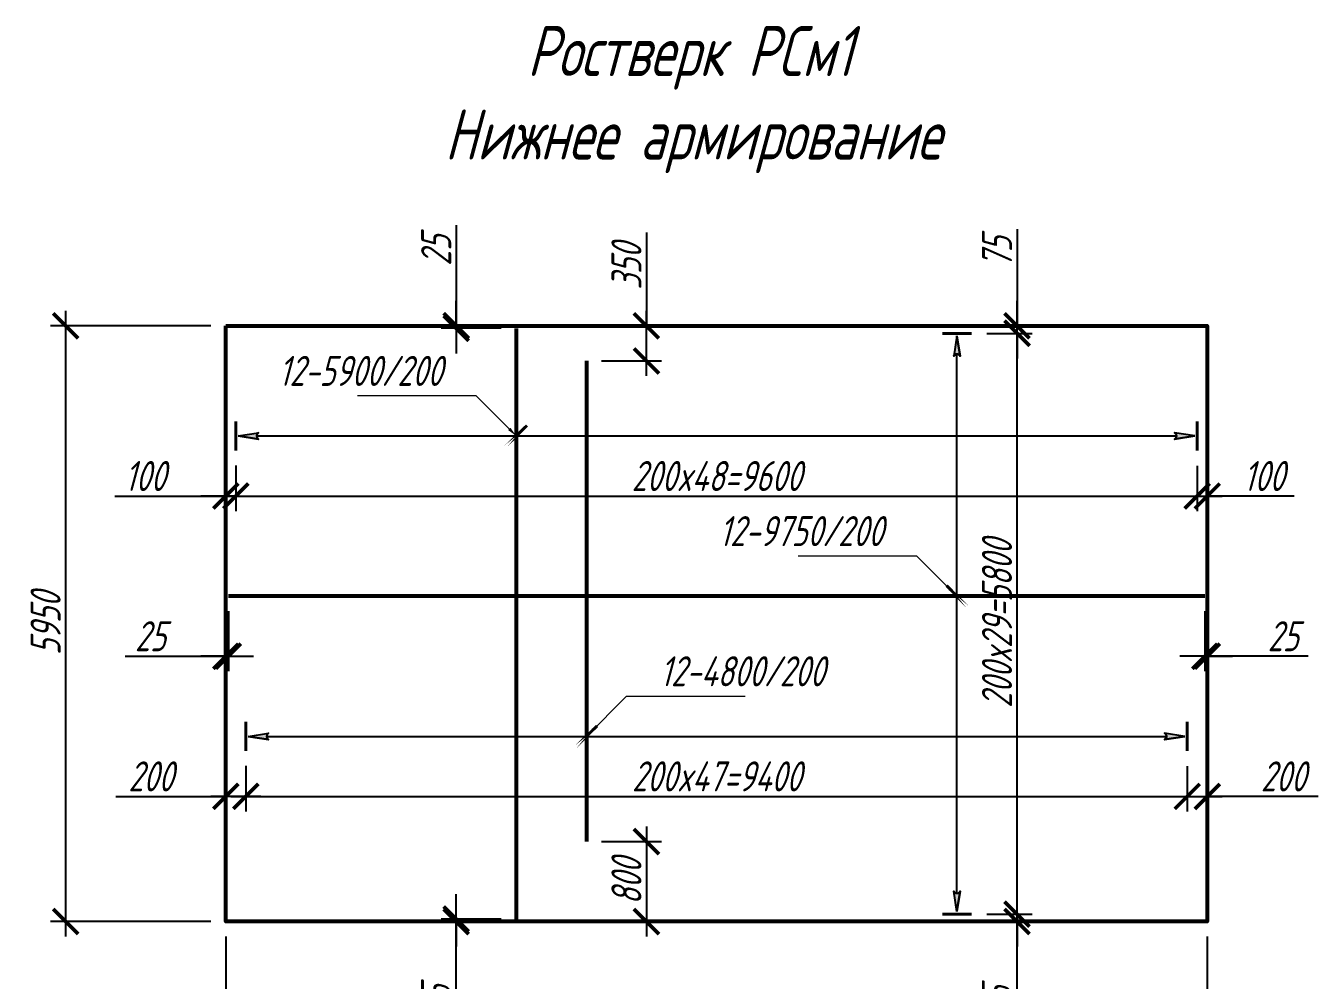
# Model space of a CAD drawing. Header units: millimetres. Extents: x 47215 to 48111, y -15059 to -14168.
# Drawn here: x 47588.6 to 47717.7, y -14395.3 to -14299.9 of the extents above; entities that cross this region are included whole.
import ezdxf
from ezdxf import colors
from ezdxf.entities.mleader import LeaderData, LeaderLine
from ezdxf.math import Vec2, Vec3

# ---------------------------------------------------------------- set-up
doc = ezdxf.new("R2010")
doc.units = ezdxf.units.MM
doc.layers.get('Defpoints').update_dxf_attribs({"color": 255})
for name, color, linetype, lineweight in [('!Текст', 7, 'Continuous', 25), ('Арматура', 214, 'Continuous', 53), ('Размер', 170, 'Continuous', 25), ('Размеры', 170, 'Continuous', 25), ('Ростверки', 26, 'Continuous', 53)]:
    doc.layers.add(name, color=color, linetype=linetype, lineweight=lineweight)
doc.styles.add('3.0', font='simplex.shx', dxfattribs={"width": 0.7, "oblique": 15, "height": 3})
doc.styles.add('5.0', font='simplex.shx', dxfattribs={"width": 0.7, "oblique": 15, "height": 5})
doc.dimstyles.new('100-3', dxfattribs={"dimtxt": 3, "dimasz": 2.5, "dimexe": 1.5, "dimexo": 1.5, "dimgap": 0.5, "dimtad": 1, "dimdec": 0, "dimlfac": 100, "dimrnd": 5, "dimtxsty": '3.0', "dimblk": 'ARCHTICK', "dimcen": 2.5, "dimdle": 1.5, "dimadec": 0, "dimazin": 0, "dimtfac": 1, "dimtdec": 0, "dimtmove": 1, "dimatfit": 3, "dimldrblk": 'OPEN30', "dimfxl": 1, "dimarcsym": 0})

# ---------------------------------------------------------------- blocks, each defined once
blk = doc.blocks.new('_ArchTick')
at = {"color": 0, "linetype": 'ByBlock', "const_width": 0.15}
blk.add_lwpolyline([(-0.5, -0.5), (0.5, 0.5)], dxfattribs=at)
blk = doc.blocks.new('*D107')
at = {"layer": 'Defpoints', "color": 0, "transparency": 16777216}
for p in [(47644.6, -14381.41), (47644.6, -14389.4), (47650.6, -14389.4)]:
    blk.add_point(p, dxfattribs=at)
at = {"layer": 'Размеры', "color": 0, "lineweight": -2, "transparency": 16777216}
for p, q in [((47650.6, -14379.91), (47650.6, -14390.9)), ((47646.1, -14381.41), (47652.1, -14381.41)), ((47646.1, -14389.4), (47652.1, -14389.4))]:
    blk.add_line(p, q, dxfattribs=at)
at = {"layer": 'Размеры', "color": 0, "lineweight": -2, "transparency": 16777216, "xscale": 2.5, "yscale": 2.5, "zscale": 2.5}
for p, rotation in [((47650.6, -14381.41), 90), ((47650.6, -14389.4), 270)]:
    blk.add_blockref('_ArchTick', p, dxfattribs=dict(at, rotation=rotation))
at = {"layer": 'Размеры', "color": 0, "transparency": 16777216, "insert": (47648.6, -14385.4), "char_height": 3, "attachment_point": 5, "rotation": 90, "style": '3.0'}
blk.add_mtext('800', dxfattribs=at)
blk = doc.blocks.new('_Open30')
at = {"color": 0, "linetype": 'ByBlock', "lineweight": -2}
for p, q in [((-1, 0.268), (0, 0)), ((0, 0), (-1, -0.268)), ((0, 0), (-1, 0))]:
    blk.add_line(p, q, dxfattribs=at)
blk = doc.blocks.new('*D108')
at = {"layer": 'Defpoints', "color": 0, "transparency": 16777216}
for p in [(47644.6, -14329.9), (47650.6, -14329.9), (47644.6, -14333.41)]:
    blk.add_point(p, dxfattribs=at)
at = {"layer": 'Размеры', "color": 0, "lineweight": -2, "transparency": 16777216}
for p, q in [((47650.6, -14320.57), (47650.6, -14329.9)), ((47650.6, -14334.91), (47650.6, -14328.4)), ((47646.1, -14329.9), (47652.1, -14329.9)), ((47646.1, -14333.41), (47652.1, -14333.41))]:
    blk.add_line(p, q, dxfattribs=at)
at = {"layer": 'Размеры', "color": 0, "lineweight": -2, "transparency": 16777216, "xscale": 2.5, "yscale": 2.5, "zscale": 2.5}
for p, rotation in [((47650.6, -14329.9), 90), ((47650.6, -14333.41), 270)]:
    blk.add_blockref('_ArchTick', p, dxfattribs=dict(at, rotation=rotation))
at = {"layer": 'Размеры', "color": 0, "transparency": 16777216, "insert": (47648.6, -14323.97), "char_height": 3, "attachment_point": 5, "rotation": 90, "style": '3.0'}
blk.add_mtext('350', dxfattribs=at)
blk = doc.blocks.new('*D109')
at = {"layer": 'Defpoints', "color": 0, "transparency": 16777216}
for p in [(47631.6, -14329.9), (47637.6, -14329.9), (47637.6, -14330.15)]:
    blk.add_point(p, dxfattribs=at)
at = {"layer": 'Размеры', "color": 0, "lineweight": -2, "transparency": 16777216}
for p, q in [((47631.6, -14319.86), (47631.6, -14329.9)), ((47631.6, -14329.9), (47631.6, -14327.4)), ((47636.1, -14329.9), (47630.1, -14329.9)), ((47631.6, -14330.15), (47631.6, -14329.9)), ((47631.6, -14330.15), (47631.6, -14329.9)), ((47636.1, -14330.15), (47630.1, -14330.15)), ((47631.6, -14330.15), (47631.6, -14332.65))]:
    blk.add_line(p, q, dxfattribs=at)
at = {"layer": 'Размеры', "color": 0, "lineweight": -2, "transparency": 16777216, "xscale": 2.5, "yscale": 2.5, "zscale": 2.5}
for p, rotation in [((47631.6, -14329.9), 270), ((47631.6, -14330.15), 90)]:
    blk.add_blockref('_ArchTick', p, dxfattribs=dict(at, rotation=rotation))
at = {"layer": 'Размеры', "color": 0, "transparency": 16777216, "insert": (47629.6, -14322.36), "char_height": 3, "attachment_point": 5, "rotation": 90, "style": '3.0'}
blk.add_mtext('25', dxfattribs=at)
blk = doc.blocks.new('*D110')
at = {"layer": 'Defpoints', "color": 0, "transparency": 16777216}
for p in [(47637.6, -14389.15), (47631.6, -14389.4), (47637.6, -14389.4)]:
    blk.add_point(p, dxfattribs=at)
at = {"layer": 'Размеры', "color": 0, "lineweight": -2, "transparency": 16777216}
for p, q in [((47631.6, -14389.15), (47631.6, -14386.65)), ((47636.1, -14389.15), (47630.1, -14389.15)), ((47631.6, -14389.15), (47631.6, -14389.4)), ((47631.6, -14389.15), (47631.6, -14389.4)), ((47636.1, -14389.4), (47630.1, -14389.4)), ((47631.6, -14389.4), (47631.6, -14391.9)), ((47631.6, -14399.77), (47631.6, -14389.4))]:
    blk.add_line(p, q, dxfattribs=at)
at = {"layer": 'Размеры', "color": 0, "lineweight": -2, "transparency": 16777216, "xscale": 2.5, "yscale": 2.5, "zscale": 2.5}
for p, rotation in [((47631.6, -14389.15), 270), ((47631.6, -14389.4), 90)]:
    blk.add_blockref('_ArchTick', p, dxfattribs=dict(at, rotation=rotation))
at = {"layer": 'Размеры', "color": 0, "transparency": 16777216, "insert": (47629.6, -14397.27), "char_height": 3, "attachment_point": 5, "rotation": 90, "style": '3.0'}
blk.add_mtext('25', dxfattribs=at)
blk = doc.blocks.new('*D111')
at = {"layer": 'Defpoints', "color": 0, "transparency": 16777216}
for p in [(47706.35, -14356.9), (47706.6, -14356.9), (47706.6, -14362.9)]:
    blk.add_point(p, dxfattribs=at)
at = {"layer": 'Размер', "color": 0, "lineweight": -2, "transparency": 16777216}
for p, q in [((47706.35, -14358.4), (47706.35, -14364.4)), ((47706.6, -14358.4), (47706.6, -14364.4)), ((47706.35, -14362.9), (47703.85, -14362.9)), ((47706.35, -14362.9), (47706.6, -14362.9)), ((47706.35, -14362.9), (47706.6, -14362.9)), ((47706.6, -14362.9), (47709.1, -14362.9)), ((47716.67, -14362.9), (47706.6, -14362.9))]:
    blk.add_line(p, q, dxfattribs=at)
at = {"layer": 'Размер', "color": 0, "lineweight": -2, "transparency": 16777216, "xscale": 2.5, "yscale": 2.5, "zscale": 2.5}
blk.add_blockref('_ArchTick', (47706.35, -14362.9), dxfattribs=at)
at = {"layer": 'Размер', "color": 0, "lineweight": -2, "transparency": 16777216, "xscale": 2.5, "yscale": 2.5, "zscale": 2.5, "rotation": 180}
blk.add_blockref('_ArchTick', (47706.6, -14362.9), dxfattribs=at)
at = {"layer": 'Размер', "color": 0, "lineweight": 25, "transparency": 16777216, "insert": (47714.17, -14360.9), "char_height": 3, "attachment_point": 5, "style": '3.0'}
blk.add_mtext('25', dxfattribs=at)
blk = doc.blocks.new('*D112')
at = {"layer": 'Defpoints', "color": 0, "transparency": 16777216}
for p in [(47608.6, -14356.9), (47608.85, -14356.9), (47608.6, -14362.9)]:
    blk.add_point(p, dxfattribs=at)
at = {"layer": 'Размер', "color": 0, "lineweight": -2, "transparency": 16777216}
for p, q in [((47608.6, -14358.4), (47608.6, -14364.4)), ((47608.85, -14358.4), (47608.85, -14364.4)), ((47598.56, -14362.9), (47608.6, -14362.9)), ((47608.6, -14362.9), (47606.1, -14362.9)), ((47608.85, -14362.9), (47608.6, -14362.9)), ((47608.85, -14362.9), (47608.6, -14362.9)), ((47608.85, -14362.9), (47611.35, -14362.9))]:
    blk.add_line(p, q, dxfattribs=at)
at = {"layer": 'Размер', "color": 0, "lineweight": -2, "transparency": 16777216, "xscale": 2.5, "yscale": 2.5, "zscale": 2.5}
blk.add_blockref('_ArchTick', (47608.6, -14362.9), dxfattribs=at)
at = {"layer": 'Размер', "color": 0, "lineweight": -2, "transparency": 16777216, "xscale": 2.5, "yscale": 2.5, "zscale": 2.5, "rotation": 180}
blk.add_blockref('_ArchTick', (47608.85, -14362.9), dxfattribs=at)
at = {"layer": 'Размер', "color": 0, "lineweight": 25, "transparency": 16777216, "insert": (47601.06, -14360.9), "char_height": 3, "attachment_point": 5, "style": '3.0'}
blk.add_mtext('25', dxfattribs=at)
blk = doc.blocks.new('*D113')
at = {"layer": 'Defpoints', "color": 0, "transparency": 16777216}
for p in [(47609.6, -14342.36), (47705.6, -14342.37), (47705.6, -14346.9)]:
    blk.add_point(p, dxfattribs=at)
at = {"layer": 'Размеры', "color": 0, "lineweight": -2, "transparency": 16777216}
for p, q in [((47609.6, -14343.86), (47609.6, -14348.4)), ((47705.6, -14343.87), (47705.6, -14348.4)), ((47608.1, -14346.9), (47707.1, -14346.9))]:
    blk.add_line(p, q, dxfattribs=at)
at = {"layer": 'Размеры', "color": 0, "lineweight": -2, "transparency": 16777216, "xscale": 2.5, "yscale": 2.5, "zscale": 2.5, "rotation": 180}
blk.add_blockref('_ArchTick', (47609.6, -14346.9), dxfattribs=at)
at = {"layer": 'Размеры', "color": 0, "lineweight": -2, "transparency": 16777216, "xscale": 2.5, "yscale": 2.5, "zscale": 2.5}
blk.add_blockref('_ArchTick', (47705.6, -14346.9), dxfattribs=at)
at = {"layer": 'Размеры', "color": 0, "transparency": 16777216, "insert": (47657.6, -14344.9), "char_height": 3, "attachment_point": 5, "style": '3.0'}
blk.add_mtext('200x48=9600', dxfattribs=at)
blk = doc.blocks.new('*D114')
at = {"layer": 'Defpoints', "color": 0, "transparency": 16777216}
for p in [(47705.6, -14342.37), (47706.6, -14342.37), (47706.6, -14346.9)]:
    blk.add_point(p, dxfattribs=at)
at = {"layer": 'Размеры', "color": 0, "lineweight": -2, "transparency": 16777216}
for p, q in [((47705.6, -14343.87), (47705.6, -14348.4)), ((47706.6, -14343.87), (47706.6, -14348.4)), ((47704.1, -14346.9), (47708.1, -14346.9)), ((47715.27, -14346.9), (47706.6, -14346.9))]:
    blk.add_line(p, q, dxfattribs=at)
at = {"layer": 'Размеры', "color": 0, "lineweight": -2, "transparency": 16777216, "xscale": 2.5, "yscale": 2.5, "zscale": 2.5, "rotation": 180}
blk.add_blockref('_ArchTick', (47705.6, -14346.9), dxfattribs=at)
at = {"layer": 'Размеры', "color": 0, "lineweight": -2, "transparency": 16777216, "xscale": 2.5, "yscale": 2.5, "zscale": 2.5}
blk.add_blockref('_ArchTick', (47706.6, -14346.9), dxfattribs=at)
at = {"layer": 'Размеры', "color": 0, "transparency": 16777216, "insert": (47712.24, -14344.9), "char_height": 3, "attachment_point": 5, "style": '3.0'}
blk.add_mtext('100', dxfattribs=at)
blk = doc.blocks.new('*D115')
at = {"layer": 'Defpoints', "color": 0, "transparency": 16777216}
for p in [(47608.6, -14342.36), (47609.6, -14342.36), (47608.6, -14346.9)]:
    blk.add_point(p, dxfattribs=at)
at = {"layer": 'Размеры', "color": 0, "lineweight": -2, "transparency": 16777216}
for p, q in [((47608.6, -14343.86), (47608.6, -14348.4)), ((47609.6, -14343.86), (47609.6, -14348.4)), ((47597.5, -14346.9), (47608.6, -14346.9)), ((47608.6, -14346.9), (47606.1, -14346.9)), ((47609.6, -14346.9), (47608.6, -14346.9)), ((47609.6, -14346.9), (47608.6, -14346.9)), ((47609.6, -14346.9), (47612.1, -14346.9))]:
    blk.add_line(p, q, dxfattribs=at)
at = {"layer": 'Размеры', "color": 0, "lineweight": -2, "transparency": 16777216, "xscale": 2.5, "yscale": 2.5, "zscale": 2.5}
blk.add_blockref('_ArchTick', (47608.6, -14346.9), dxfattribs=at)
at = {"layer": 'Размеры', "color": 0, "lineweight": -2, "transparency": 16777216, "xscale": 2.5, "yscale": 2.5, "zscale": 2.5, "rotation": 180}
blk.add_blockref('_ArchTick', (47609.6, -14346.9), dxfattribs=at)
at = {"layer": 'Размеры', "color": 0, "transparency": 16777216, "insert": (47600.53, -14344.9), "char_height": 3, "attachment_point": 5, "style": '3.0'}
blk.add_mtext('100', dxfattribs=at)
blk = doc.blocks.new('*U11')
at = {"ltscale": 20}
h = blk.add_hatch(color=256, dxfattribs=at)
h.paths.add_polyline_path([(-48487, -9), (-48293, -40), (-48293, 22)])
h.paths.add_polyline_path([(-48293, -40), (-48216, -52, -0.621968), (-48216, 34), (-48293, 22)])
h = blk.add_hatch(color=256, dxfattribs=at)
h.paths.add_polyline_path([(-35752, -9), (-35946, -40), (-35946, 22)])
h.paths.add_polyline_path([(-35946, -40), (-36023, -52, 0.621968), (-36023, 34), (-35946, 22)])
for p, q in [((-48487, -9), (-48216, 34)), ((-35752, -9), (-36023, 34)), ((-48487, -9), (-48216, -52)), ((-48243, -9), (-35996, -9)), ((-35752, -9), (-36023, -52))]:
    blk.add_line(p, q, dxfattribs=at)
at = {"ltscale": 20, "const_width": 40}
for points in [[(-48520, -204), (-48520, 186)], [(-35720, -204), (-35720, 186)]]:
    blk.add_lwpolyline(points, dxfattribs=at)
at = {"ltscale": 20}
for points in [[(-48487, -9), (-48216, 34, 0.621968), (-48216, -52), (-48487, -9)], [(-35752, -9), (-36023, 34, -0.621968), (-36023, -52), (-35752, -9)]]:
    blk.add_lwpolyline(points, format="xyb", dxfattribs=at)
at = {"ltscale": 20, "const_width": 40}
blk.add_lwpolyline([(-44927, -148), (-44644, 130)], close=True, dxfattribs=at)
at = {"ltscale": 20}
for centre, start, end in [((-48195, -9), 116.2402, 243.7613), ((-36044, -9), 296.2387, 63.7598)]:
    blk.add_arc(centre, 48.3, start, end, dxfattribs=at)
blk = doc.blocks.new('*D116')
at = {"layer": 'Defpoints', "color": 0, "transparency": 16777216}
for p in [(47683.07, -14330.65), (47687.6, -14330.65), (47683.07, -14388.65)]:
    blk.add_point(p, dxfattribs=at)
at = {"layer": 'Размер', "color": 0, "lineweight": -2, "transparency": 16777216}
for p, q in [((47687.6, -14390.15), (47687.6, -14329.15)), ((47684.57, -14330.65), (47689.1, -14330.65)), ((47684.57, -14388.65), (47689.1, -14388.65))]:
    blk.add_line(p, q, dxfattribs=at)
at = {"layer": 'Размер', "color": 0, "lineweight": -2, "transparency": 16777216, "xscale": 2.5, "yscale": 2.5, "zscale": 2.5}
for p, rotation in [((47687.6, -14330.65), 90), ((47687.6, -14388.65), 270)]:
    blk.add_blockref('_ArchTick', p, dxfattribs=dict(at, rotation=rotation))
at = {"layer": 'Размер', "color": 0, "lineweight": 25, "transparency": 16777216, "insert": (47685.6, -14359.65), "char_height": 3, "attachment_point": 5, "rotation": 90, "style": '3.0'}
blk.add_mtext('200x29=5800', dxfattribs=at)
blk = doc.blocks.new('*D117')
at = {"layer": 'Defpoints', "color": 0, "transparency": 16777216}
for p in [(47683.07, -14329.9), (47687.6, -14329.9), (47683.07, -14330.65)]:
    blk.add_point(p, dxfattribs=at)
at = {"layer": 'Размер', "color": 0, "lineweight": -2, "transparency": 16777216}
for p, q in [((47687.6, -14320.23), (47687.6, -14329.9)), ((47687.6, -14329.9), (47687.6, -14327.4)), ((47684.57, -14329.9), (47689.1, -14329.9)), ((47687.6, -14330.65), (47687.6, -14329.9)), ((47687.6, -14330.65), (47687.6, -14329.9)), ((47684.57, -14330.65), (47689.1, -14330.65)), ((47687.6, -14330.65), (47687.6, -14333.15))]:
    blk.add_line(p, q, dxfattribs=at)
at = {"layer": 'Размер', "color": 0, "lineweight": -2, "transparency": 16777216, "xscale": 2.5, "yscale": 2.5, "zscale": 2.5}
for p, rotation in [((47687.6, -14329.9), 270), ((47687.6, -14330.65), 90)]:
    blk.add_blockref('_ArchTick', p, dxfattribs=dict(at, rotation=rotation))
at = {"layer": 'Размер', "color": 0, "lineweight": 25, "transparency": 16777216, "insert": (47685.6, -14322.53), "char_height": 3, "attachment_point": 5, "rotation": 90, "style": '3.0'}
blk.add_mtext('75', dxfattribs=at)
blk = doc.blocks.new('*D118')
at = {"layer": 'Defpoints', "color": 0, "transparency": 16777216}
for p in [(47683.07, -14388.65), (47683.06, -14389.4), (47687.6, -14389.4)]:
    blk.add_point(p, dxfattribs=at)
at = {"layer": 'Размер', "color": 0, "lineweight": -2, "transparency": 16777216}
for p, q in [((47687.6, -14388.65), (47687.6, -14386.15)), ((47684.57, -14388.65), (47689.1, -14388.65)), ((47687.6, -14388.65), (47687.6, -14389.4)), ((47687.6, -14388.65), (47687.6, -14389.4)), ((47684.56, -14389.4), (47689.1, -14389.4)), ((47687.6, -14389.4), (47687.6, -14391.9)), ((47687.6, -14399.71), (47687.6, -14389.4))]:
    blk.add_line(p, q, dxfattribs=at)
at = {"layer": 'Размер', "color": 0, "lineweight": -2, "transparency": 16777216, "xscale": 2.5, "yscale": 2.5, "zscale": 2.5}
for p, rotation in [((47687.6, -14388.65), 270), ((47687.6, -14389.4), 90)]:
    blk.add_blockref('_ArchTick', p, dxfattribs=dict(at, rotation=rotation))
at = {"layer": 'Размер', "color": 0, "lineweight": 25, "transparency": 16777216, "insert": (47685.6, -14397.4), "char_height": 3, "attachment_point": 5, "rotation": 90, "style": '3.0'}
blk.add_mtext('75', dxfattribs=at)
blk = doc.blocks.new('*U12')
at = {"ltscale": 20}
h = blk.add_hatch(color=256, dxfattribs=at)
h.paths.add_polyline_path([(27733, -11), (27927, -42), (27927, 20)])
h.paths.add_polyline_path([(27927, -42), (28004, -54, -0.621968), (28004, 33), (27927, 20)])
h = blk.add_hatch(color=256, dxfattribs=at)
h.paths.add_polyline_path([(35401, -11), (35207, -42), (35207, 20)])
h.paths.add_polyline_path([(35207, -42), (35130, -54, 0.621968), (35130, 32), (35207, 20)])
for p, q in [((27733, -11), (28004, 33)), ((35401, -11), (35130, 32)), ((27733, -11), (28004, -54)), ((27977, -11), (35157, -11)), ((35401, -11), (35130, -54))]:
    blk.add_line(p, q, dxfattribs=at)
at = {"ltscale": 20, "const_width": 40}
for points in [[(27700, -206), (27700, 184)], [(35434, -206), (35434, 184)]]:
    blk.add_lwpolyline(points, dxfattribs=at)
at = {"ltscale": 20}
for points in [[(27733, -11), (28004, 33, 0.621968), (28004, -54), (27733, -11)], [(35401, -11), (35130, 32, -0.621968), (35130, -54), (35401, -11)]]:
    blk.add_lwpolyline(points, format="xyb", dxfattribs=at)
at = {"ltscale": 20, "const_width": 40}
blk.add_lwpolyline([(31792, -150), (32075, 128)], close=True, dxfattribs=at)
at = {"ltscale": 20}
for centre, start, end in [((28025, -11), 116.2402, 243.7613), ((35109, -11), 296.2387, 63.7598)]:
    blk.add_arc(centre, 48.3, start, end, dxfattribs=at)
blk = doc.blocks.new('*D119')
at = {"layer": 'Defpoints', "color": 0, "transparency": 16777216}
for p in [(47610.6, -14372.36), (47704.6, -14372.37), (47704.6, -14376.9)]:
    blk.add_point(p, dxfattribs=at)
at = {"layer": 'Размеры', "color": 0, "lineweight": -2, "transparency": 16777216}
for p, q in [((47610.6, -14373.86), (47610.6, -14378.4)), ((47704.6, -14373.87), (47704.6, -14378.4)), ((47609.1, -14376.9), (47706.1, -14376.9))]:
    blk.add_line(p, q, dxfattribs=at)
at = {"layer": 'Размеры', "color": 0, "lineweight": -2, "transparency": 16777216, "xscale": 2.5, "yscale": 2.5, "zscale": 2.5, "rotation": 180}
blk.add_blockref('_ArchTick', (47610.6, -14376.9), dxfattribs=at)
at = {"layer": 'Размеры', "color": 0, "lineweight": -2, "transparency": 16777216, "xscale": 2.5, "yscale": 2.5, "zscale": 2.5}
blk.add_blockref('_ArchTick', (47704.6, -14376.9), dxfattribs=at)
at = {"layer": 'Размеры', "color": 0, "transparency": 16777216, "insert": (47657.6, -14374.9), "char_height": 3, "attachment_point": 5, "style": '3.0'}
blk.add_mtext('200x47=9400', dxfattribs=at)
blk = doc.blocks.new('*D120')
at = {"layer": 'Defpoints', "color": 0, "transparency": 16777216}
for p in [(47704.6, -14372.37), (47706.6, -14372.37), (47706.6, -14376.9)]:
    blk.add_point(p, dxfattribs=at)
at = {"layer": 'Размеры', "color": 0, "lineweight": -2, "transparency": 16777216}
for p, q in [((47704.6, -14373.87), (47704.6, -14378.4)), ((47706.6, -14373.87), (47706.6, -14378.4)), ((47703.1, -14376.9), (47708.1, -14376.9)), ((47717.67, -14376.9), (47706.6, -14376.9))]:
    blk.add_line(p, q, dxfattribs=at)
at = {"layer": 'Размеры', "color": 0, "lineweight": -2, "transparency": 16777216, "xscale": 2.5, "yscale": 2.5, "zscale": 2.5, "rotation": 180}
blk.add_blockref('_ArchTick', (47704.6, -14376.9), dxfattribs=at)
at = {"layer": 'Размеры', "color": 0, "lineweight": -2, "transparency": 16777216, "xscale": 2.5, "yscale": 2.5, "zscale": 2.5}
blk.add_blockref('_ArchTick', (47706.6, -14376.9), dxfattribs=at)
at = {"layer": 'Размеры', "color": 0, "transparency": 16777216, "insert": (47714.19, -14374.9), "char_height": 3, "attachment_point": 5, "style": '3.0'}
blk.add_mtext('200', dxfattribs=at)
blk = doc.blocks.new('*D121')
at = {"layer": 'Defpoints', "color": 0, "transparency": 16777216}
for p in [(47608.6, -14372.36), (47610.6, -14372.36), (47608.6, -14376.9)]:
    blk.add_point(p, dxfattribs=at)
at = {"layer": 'Размеры', "color": 0, "lineweight": -2, "transparency": 16777216}
for p, q in [((47608.6, -14373.86), (47608.6, -14378.4)), ((47610.6, -14373.86), (47610.6, -14378.4)), ((47597.62, -14376.9), (47608.6, -14376.9)), ((47612.1, -14376.9), (47607.1, -14376.9))]:
    blk.add_line(p, q, dxfattribs=at)
at = {"layer": 'Размеры', "color": 0, "lineweight": -2, "transparency": 16777216, "xscale": 2.5, "yscale": 2.5, "zscale": 2.5, "rotation": 180}
blk.add_blockref('_ArchTick', (47608.6, -14376.9), dxfattribs=at)
at = {"layer": 'Размеры', "color": 0, "lineweight": -2, "transparency": 16777216, "xscale": 2.5, "yscale": 2.5, "zscale": 2.5}
blk.add_blockref('_ArchTick', (47610.6, -14376.9), dxfattribs=at)
at = {"layer": 'Размеры', "color": 0, "transparency": 16777216, "insert": (47601.1, -14374.9), "char_height": 3, "attachment_point": 5, "style": '3.0'}
blk.add_mtext('200', dxfattribs=at)
blk = doc.blocks.new('*U13')
at = {"ltscale": 20}
h = blk.add_hatch(color=256, dxfattribs=at)
h.paths.add_polyline_path([(-48354, -9), (-48160, -40), (-48160, 22)])
h.paths.add_polyline_path([(-48160, -40), (-48083, -52, -0.621968), (-48083, 34), (-48160, 22)])
h = blk.add_hatch(color=256, dxfattribs=at)
h.paths.add_polyline_path([(-35885, -9), (-36079, -40), (-36079, 22)])
h.paths.add_polyline_path([(-36079, -40), (-36156, -52, 0.621968), (-36156, 34), (-36079, 22)])
for p, q in [((-48354, -9), (-48083, 34)), ((-35885, -9), (-36156, 34)), ((-48354, -9), (-48083, -52)), ((-48110, -9), (-36129, -9)), ((-35885, -9), (-36156, -52))]:
    blk.add_line(p, q, dxfattribs=at)
at = {"ltscale": 20, "const_width": 40}
for points in [[(-48386, -204), (-48386, 186)], [(-35853, -204), (-35853, 186)]]:
    blk.add_lwpolyline(points, dxfattribs=at)
at = {"ltscale": 20}
for points in [[(-48354, -9), (-48083, 34, 0.621968), (-48083, -52), (-48354, -9)], [(-35885, -9), (-36156, 34, -0.621968), (-36156, -52), (-35885, -9)]]:
    blk.add_lwpolyline(points, format="xyb", dxfattribs=at)
at = {"ltscale": 20, "const_width": 40}
blk.add_lwpolyline([(-43994, -148), (-43711, 130)], close=True, dxfattribs=at)
at = {"ltscale": 20}
for centre, start, end in [((-48062, -9), 116.2402, 243.7613), ((-36177, -9), 296.2387, 63.7598)]:
    blk.add_arc(centre, 48.3, start, end, dxfattribs=at)
blk = doc.blocks.new('*D122')
at = {"layer": 'Defpoints', "color": 0, "transparency": 16777216}
for p in [(47608.6, -14389.4), (47706.6, -14389.4), (47706.6, -14405.4)]:
    blk.add_point(p, dxfattribs=at)
at = {"layer": 'Размер', "color": 0, "lineweight": -2, "transparency": 16777216}
for p, q in [((47608.6, -14390.9), (47608.6, -14406.9)), ((47706.6, -14390.9), (47706.6, -14406.9)), ((47607.1, -14405.4), (47708.1, -14405.4))]:
    blk.add_line(p, q, dxfattribs=at)
at = {"layer": 'Размер', "color": 0, "lineweight": -2, "transparency": 16777216, "xscale": 2.5, "yscale": 2.5, "zscale": 2.5, "rotation": 180}
blk.add_blockref('_ArchTick', (47608.6, -14405.4), dxfattribs=at)
at = {"layer": 'Размер', "color": 0, "lineweight": -2, "transparency": 16777216, "xscale": 2.5, "yscale": 2.5, "zscale": 2.5}
blk.add_blockref('_ArchTick', (47706.6, -14405.4), dxfattribs=at)
at = {"layer": 'Размер', "color": 0, "lineweight": 25, "transparency": 16777216, "insert": (47657.6, -14403.4), "char_height": 3, "attachment_point": 5, "style": '3.0'}
blk.add_mtext('9800', dxfattribs=at)
blk = doc.blocks.new('*D123')
at = {"layer": 'Defpoints', "color": 0, "transparency": 16777216}
for p in [(47608.6, -14329.9), (47592.6, -14389.4), (47608.6, -14389.4)]:
    blk.add_point(p, dxfattribs=at)
at = {"layer": 'Размер', "color": 0, "lineweight": -2, "transparency": 16777216}
for p, q in [((47592.6, -14328.4), (47592.6, -14390.9)), ((47607.1, -14329.9), (47591.1, -14329.9)), ((47607.1, -14389.4), (47591.1, -14389.4))]:
    blk.add_line(p, q, dxfattribs=at)
at = {"layer": 'Размер', "color": 0, "lineweight": -2, "transparency": 16777216, "xscale": 2.5, "yscale": 2.5, "zscale": 2.5}
for p, rotation in [((47592.6, -14329.9), 90), ((47592.6, -14389.4), 270)]:
    blk.add_blockref('_ArchTick', p, dxfattribs=dict(at, rotation=rotation))
at = {"layer": 'Размер', "color": 0, "lineweight": 25, "transparency": 16777216, "insert": (47590.6, -14359.65), "char_height": 3, "attachment_point": 5, "rotation": 90, "style": '3.0'}
blk.add_mtext('5950', dxfattribs=at)

msp = doc.modelspace()

# ---------------------------------------------------------------- linework, layer by layer
at = {"layer": 'Арматура'}
for points in [[(47637.604, -14330.153), (47637.603, -14389.153)], [(47706.348, -14356.903), (47608.848, -14356.903)]]:
    msp.add_lwpolyline(points, dxfattribs=at)
at = {"layer": 'Арматура', "color": 3}
msp.add_lwpolyline([(47644.597, -14333.406), (47644.597, -14381.406)], dxfattribs=at)
at = {"layer": 'Ростверки'}
msp.add_lwpolyline([(47608.598, -14329.903), (47706.598, -14329.903), (47706.598, -14389.403), (47608.598, -14389.403)], close=True, dxfattribs=at)

# ---------------------------------------------------------------- block references
at = {"color": 7, "xscale": 0.007500000000000001, "yscale": 0.007500000000000001, "zscale": 0.007500000000000001, "rotation": 90}
msp.add_blockref('*U12', (47681.523, -14596.405), dxfattribs=at)
at = {"color": 7, "xscale": 0.007500000000000001, "yscale": 0.007500000000000001, "zscale": 0.007500000000000001}
for name, p in [('*U11', (47973.493, -14340.836)), ('*U13', (47973.493, -14370.836))]:
    msp.add_blockref(name, p, dxfattribs=at)

# ---------------------------------------------------------------- texts
at = {"layer": '!Текст', "lineweight": 30, "ltscale": 10, "insert": (47629.522, -14299.955), "char_height": 5, "width": 59.33456, "attachment_point": 1, "style": '5.0'}
msp.add_mtext('\\pi9.16407;Ростверк РСм1\\P\\pi0.93162;Нижнее армирование', dxfattribs=at)

# ---------------------------------------------------------------- dimensions: what is measured, and where the dimension line sits
at = {"layer": 'Размер', "color": 5, "lineweight": 25}
for base, p1, p2, picture, middle in [((47687.604, -14329.903), (47683.066, -14330.653), (47683.066, -14329.903), '*D117', (47687.604, -14322.534)), ((47687.604, -14389.403), (47683.066, -14388.653), (47683.065, -14389.403), '*D118', (47687.604, -14397.404))]:
    dim = msp.add_linear_dim(base=base, p1=p1, p2=p2, angle=90, dimstyle='100-3', dxfattribs=at)
    dim.commit()
    dim.dimension.update_dxf_attribs({"geometry": picture, "text_midpoint": middle, "dimtype": 128})
dim = msp.add_linear_dim(base=(47592.598, -14389.403), p1=(47608.598, -14329.903), p2=(47608.598, -14389.403), angle=90, dimstyle='100-3', dxfattribs=at)
dim.commit()
dim.dimension.update_dxf_attribs({"geometry": '*D123', "text_midpoint": (47590.598, -14359.653)})
dim = msp.add_linear_dim(base=(47687.604, -14330.653), p1=(47683.066, -14388.653), p2=(47683.066, -14330.653), angle=90, text='200x29=<>', dimstyle='100-3', dxfattribs=at)
dim.commit()
dim.dimension.update_dxf_attribs({"geometry": '*D116', "text_midpoint": (47685.604, -14359.653)})
for base, p1, p2, picture, middle in [((47608.598, -14362.903), (47608.848, -14356.903), (47608.598, -14356.903), '*D112', (47601.062, -14362.903)), ((47706.598, -14362.903), (47706.348, -14356.903), (47706.598, -14356.903), '*D111', (47714.168, -14362.903))]:
    dim = msp.add_linear_dim(base=base, p1=p1, p2=p2, dimstyle='100-3', dxfattribs=at)
    dim.commit()
    dim.dimension.update_dxf_attribs({"geometry": picture, "text_midpoint": middle, "dimtype": 128})
dim = msp.add_linear_dim(base=(47706.598, -14405.403), p1=(47608.598, -14389.403), p2=(47706.598, -14389.403), dimstyle='100-3', dxfattribs=at)
dim.commit()
dim.dimension.update_dxf_attribs({"geometry": '*D122', "text_midpoint": (47657.598, -14403.403)})
at = {"layer": 'Размеры', "color": 6}
for base, p1, p2, picture, middle in [((47631.604, -14329.903), (47637.604, -14330.153), (47637.604, -14329.903), '*D109', (47631.604, -14322.361)), ((47650.597, -14329.903), (47644.597, -14333.406), (47644.597, -14329.903), '*D108', (47650.597, -14323.968)), ((47631.604, -14389.403), (47637.603, -14389.153), (47637.603, -14389.403), '*D110', (47631.604, -14397.265))]:
    dim = msp.add_linear_dim(base=base, p1=p1, p2=p2, angle=90, dimstyle='100-3', dxfattribs=at)
    dim.commit()
    dim.dimension.update_dxf_attribs({"geometry": picture, "text_midpoint": middle, "dimtype": 128})
for base, p1, p2, picture, middle in [((47608.598, -14346.903), (47609.597, -14342.365), (47608.598, -14342.365), '*D115', (47600.53, -14346.903)), ((47706.598, -14346.903), (47705.597, -14342.367), (47706.598, -14342.367), '*D114', (47712.241, -14346.903)), ((47608.598, -14376.903), (47610.597, -14372.364), (47608.598, -14372.364), '*D121', (47601.097, -14376.903)), ((47706.598, -14376.903), (47704.597, -14372.367), (47706.598, -14372.367), '*D120', (47714.194, -14376.903))]:
    dim = msp.add_linear_dim(base=base, p1=p1, p2=p2, dimstyle='100-3', dxfattribs=at)
    dim.commit()
    dim.dimension.update_dxf_attribs({"geometry": picture, "text_midpoint": middle, "dimtype": 128})
for base, p1, p2, text, picture, middle in [((47705.597, -14346.903), (47609.597, -14342.365), (47705.597, -14342.367), '200x48=<>', '*D113', (47657.597, -14344.903)), ((47704.597, -14376.903), (47610.597, -14372.364), (47704.597, -14372.367), '200x47=<>', '*D119', (47657.597, -14374.903))]:
    dim = msp.add_linear_dim(base=base, p1=p1, p2=p2, text=text, dimstyle='100-3', dxfattribs=at)
    dim.commit()
    dim.dimension.update_dxf_attribs({"geometry": picture, "text_midpoint": middle})
dim = msp.add_linear_dim(base=(47650.597, -14389.403), p1=(47644.597, -14381.406), p2=(47644.597, -14389.403), angle=90, dimstyle='100-3', dxfattribs=at)
dim.commit()
dim.dimension.update_dxf_attribs({"geometry": '*D107', "text_midpoint": (47648.597, -14385.404)})

# ---------------------------------------------------------------- leaders
at = {"layer": 'Размер', "color": 6, "lineweight": 25}
ml = msp.add_multileader_mtext('Standard', dxfattribs=at)
ml.set_content('{\\C6;12-5900/200}', color=5, style='3.0')
ml.set_leader_properties(lineweight=15)
ml.build(insert=Vec2(0, 0))
ml.multileader.update_dxf_attribs({"text_left_attachment_type": 6, "text_right_attachment_type": 6, "dogleg_length": 1.19, "arrow_head_size": 0})
ctx = ml.context
ctx.base_point, ctx.char_height, ctx.arrow_head_size, ctx.landing_gap_size, ctx.plane_origin = Vec3(47611.058, -14336.903), 3, 0, 0.05, Vec3(47660.836, -14350.721)
ctx.left_attachment, ctx.right_attachment, ctx.text_align_type = 6, 6, 1
notes = []
notes.append((ctx, [(1, (1, 1, 0), (47633.603, -14336.903), (-1, 0), 0.595, [(0, [(47637.603, -14340.903)], 0, [])])]))
ctx.mtext.insert, ctx.mtext.width, ctx.mtext.alignment, ctx.mtext.flow_direction = Vec3(47622.033, -14332.903), 11.10177, 2, 5
at = {"layer": 'Размер', "color": 5, "lineweight": 25}
ml = msp.add_multileader_mtext('Standard', dxfattribs=at)
ml.set_content('12-9750/200', color=5, style='3.0')
ml.set_leader_properties(lineweight=15)
ml.build(insert=Vec2(0, 0))
ml.multileader.update_dxf_attribs({"text_left_attachment_type": 6, "text_right_attachment_type": 6, "dogleg_length": 1.19, "arrow_head_size": 0})
ctx = ml.context
ctx.base_point, ctx.char_height, ctx.arrow_head_size, ctx.landing_gap_size, ctx.plane_origin = Vec3(47655.058, -14352.903), 3, 0, 0.05, Vec3(47704.334, -14365.721)
ctx.left_attachment, ctx.right_attachment, ctx.text_align_type = 6, 6, 1
notes.append((ctx, [(1, (1, 1, 0), (47677.604, -14352.903), (-1, 0), 0.595, [(0, [(47681.604, -14356.903)], 0, [])])]))
ctx.mtext.insert, ctx.mtext.width, ctx.mtext.alignment, ctx.mtext.flow_direction = Vec3(47666.034, -14348.903), 11.10177, 2, 5
at = {"layer": 'Размер', "color": 6, "lineweight": 25}
ml = msp.add_multileader_mtext('Standard', dxfattribs=at)
ml.set_content('{\\C6;12-4800/200}', color=5, style='3.0')
ml.set_leader_properties(lineweight=15)
ml.build(insert=Vec2(0, 0))
ml.multileader.update_dxf_attribs({"text_left_attachment_type": 6, "text_right_attachment_type": 6, "dogleg_length": 1.19, "arrow_head_size": 0})
ctx = ml.context
ctx.base_point, ctx.char_height, ctx.arrow_head_size, ctx.landing_gap_size, ctx.plane_origin = Vec3(47649.192, -14366.903), 3, 0, 0.05, Vec3(47658.829, -14380.721)
ctx.left_attachment, ctx.right_attachment, ctx.text_align_type = 6, 6, 1
notes.append((ctx, [(0, (1, 1, 0), (47648.597, -14366.903), (1, 0), 0.595, [(0, [(47644.597, -14370.903)], 0, [])])]))
ctx.mtext.insert, ctx.mtext.width, ctx.mtext.alignment, ctx.mtext.flow_direction = Vec3(47660.167, -14362.903), 11.10177, 2, 5
for ctx, leaders in notes:
    for number, flags, end, landing, length, lines in leaders:
        leader = LeaderData()
        leader.index, (leader.has_last_leader_line, leader.has_dogleg_vector, leader.attachment_direction) = number, flags
        leader.last_leader_point, leader.dogleg_vector, leader.dogleg_length = Vec3(end), Vec3(landing), length
        for number, points, colour, breaks in lines:
            line = LeaderLine()
            line.index, line.vertices, line.color, line.breaks = number, Vec3.list(points), colors.encode_raw_color(colour), breaks
            leader.lines.append(line)
        ctx.leaders.append(leader)

doc.saveas('drawing.dxf')
